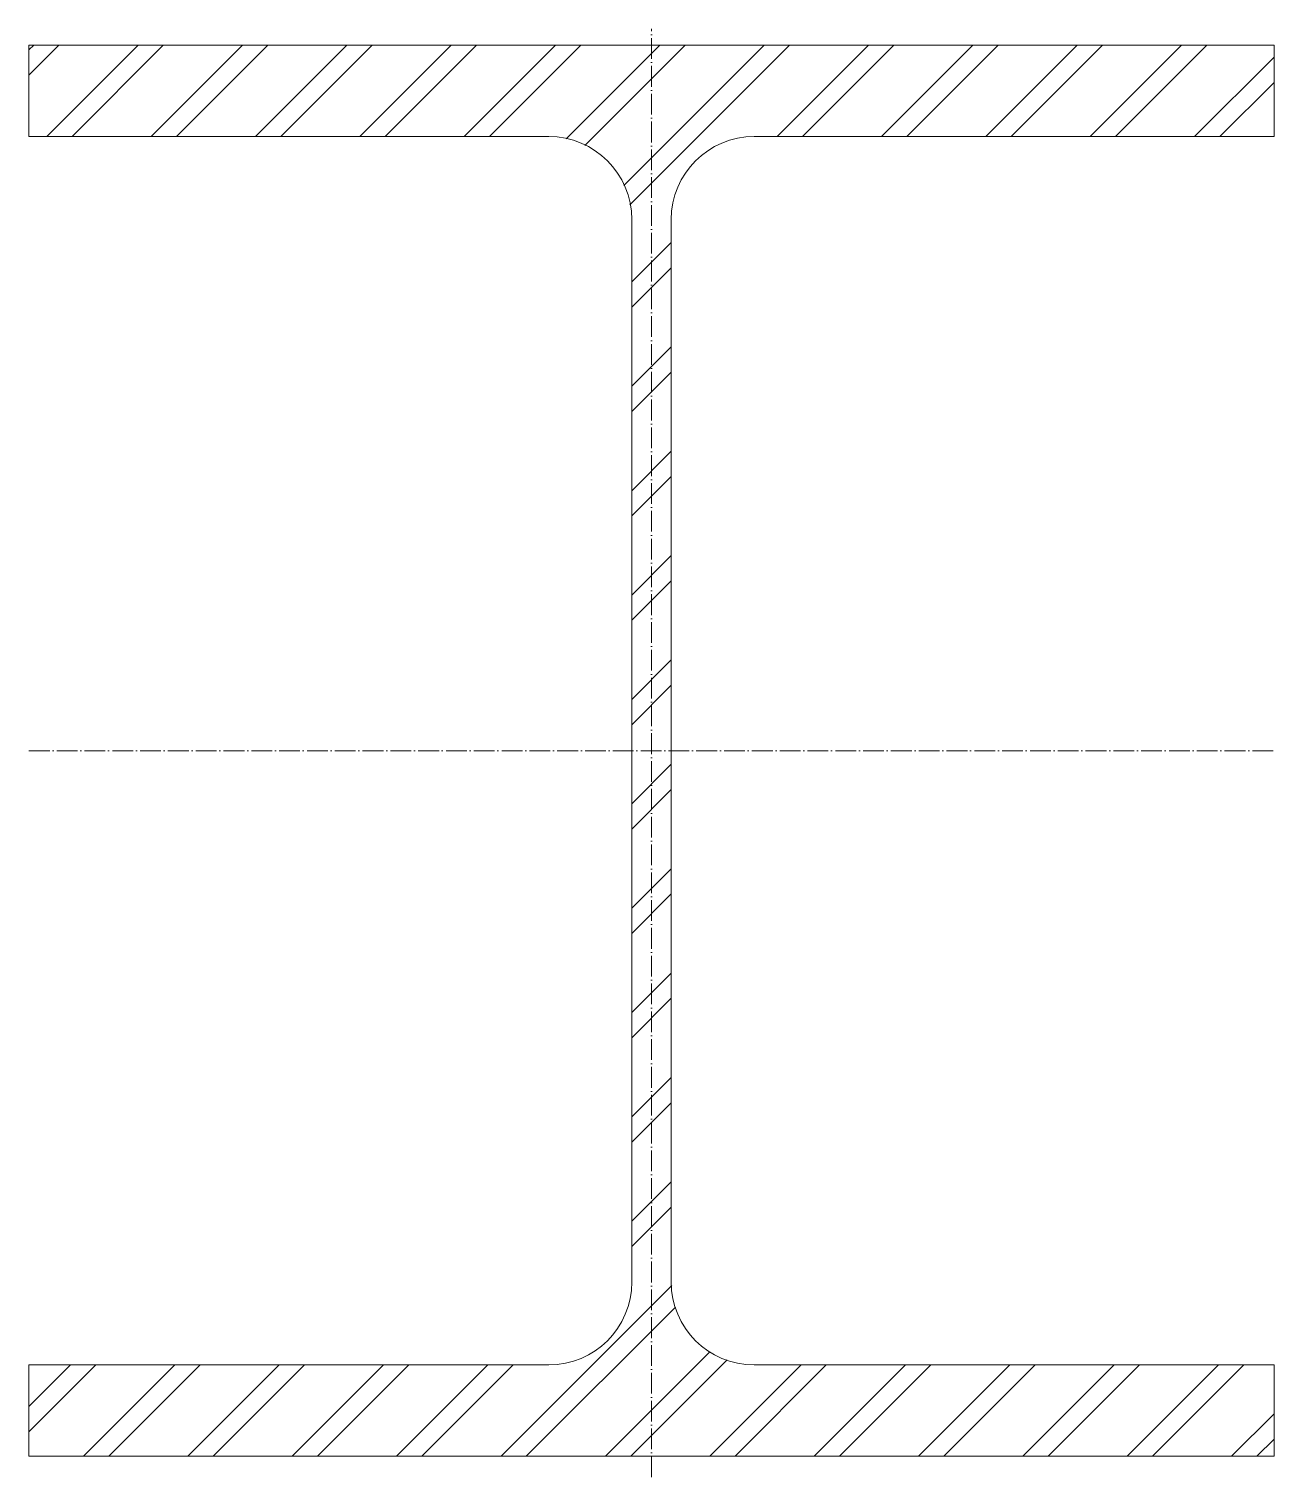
# Model space of a CAD drawing. Header units: metres. Extents: x -150 to 150, y -175 to 174.
import ezdxf

# ---------------------------------------------------------------- set-up
doc = ezdxf.new("R2010")
doc.units = ezdxf.units.M
doc.linetypes.add('MV_hartlijn_staal', pattern=[6.6, 5, -0.8, 0, -0.8])
doc.layers.add('A-DETL-GENF', color=92, linetype='Continuous', lineweight=18)

# ---------------------------------------------------------------- blocks, each defined once
blk = doc.blocks.new('28 Staalprofielen DIN_DIE_DILl 2d - DIL34-4447715-00_0 Basismaterialen')
at = {"layer": 'A-DETL-GENF', "lineweight": 13}
h = blk.add_hatch(dxfattribs=at)
h.set_pattern_fill('FP_467', color=256, style=0, pattern_type=2)
h.set_pattern_definition([(225, (-310.222, 2064.414), (12.57236, -12.57236), []), (225, (-310.222, 2045.364), (12.57236, -12.57236), [])])
h.paths.add_polyline_path([(-1.65, 170), (-150, 170), (-150, 148), (-24.75, 148), (-19.57, 147.32), (-14.75, 145.32), (-10.61, 142.14), (-7.43, 138), (-5.43, 133.18), (-4.75, 128), (-4.75, -128), (-5.43, -133.18), (-7.43, -138), (-10.61, -142.14), (-14.75, -145.32), (-19.57, -147.32), (-24.75, -148), (-150, -148), (-150, -170), (150, -170), (150, -148), (24.75, -148), (19.57, -147.32), (14.75, -145.32), (10.61, -142.14), (7.43, -138), (5.43, -133.18), (4.75, -128), (4.75, 128), (5.43, 133.18), (7.43, 138), (10.61, 142.14), (14.75, 145.32), (19.57, 147.32), (24.75, 148), (150, 148), (150, 170)])
at = {"layer": 'A-DETL-GENF', "linetype": 'MV_hartlijn_staal', "lineweight": 13}
for p, q in [((0, -175), (0, 173.92)), ((-150, 0), (150, 0))]:
    blk.add_line(p, q, dxfattribs=at)
at = {"layer": 'A-DETL-GENF'}
for p, q in [((150, 170), (-150, 170)), ((-150, 170), (-150, 148)), ((150, 170), (-150, 170)), ((-150, 170), (-150, 148)), ((150, 148), (150, 170)), ((150, 170), (150, 148)), ((-150, 148), (-24.75, 148)), ((-150, 148), (-24.75, 148)), ((24.75, 148), (150, 148)), ((150, 148), (24.75, 148)), ((-4.75, 128), (-4.75, -128)), ((-4.75, -128), (-4.75, 128)), ((4.75, -128), (4.75, 128)), ((4.75, -128), (4.75, 128)), ((-24.75, -148), (-150, -148)), ((-150, -148), (-150, -170)), ((-150, -170), (-150, -148)), ((-150, -148), (-24.75, -148)), ((150, -148), (24.75, -148)), ((150, -148), (24.75, -148)), ((150, -170), (150, -148)), ((150, -170), (150, -148)), ((-150, -170), (150, -170)), ((150, -170), (-150, -170))]:
    blk.add_line(p, q, dxfattribs=at)
for centre, start, end in [((-24.75, 128), 360, 90), ((-24.75, 128), 360, 90), ((24.75, 128), 90, 180), ((24.75, 128), 90, 180), ((-24.75, -128), 270, 360), ((-24.75, -128), 270, 0), ((24.75, -128), 180, 270), ((24.75, -128), 180, 270)]:
    blk.add_arc(centre, 20, start, end, dxfattribs=at)

msp = doc.modelspace()

# ---------------------------------------------------------------- block references
msp.add_blockref('28 Staalprofielen DIN_DIE_DILl 2d - DIL34-4447715-00_0 Basismaterialen', (0, 0))

doc.saveas('drawing.dxf')
